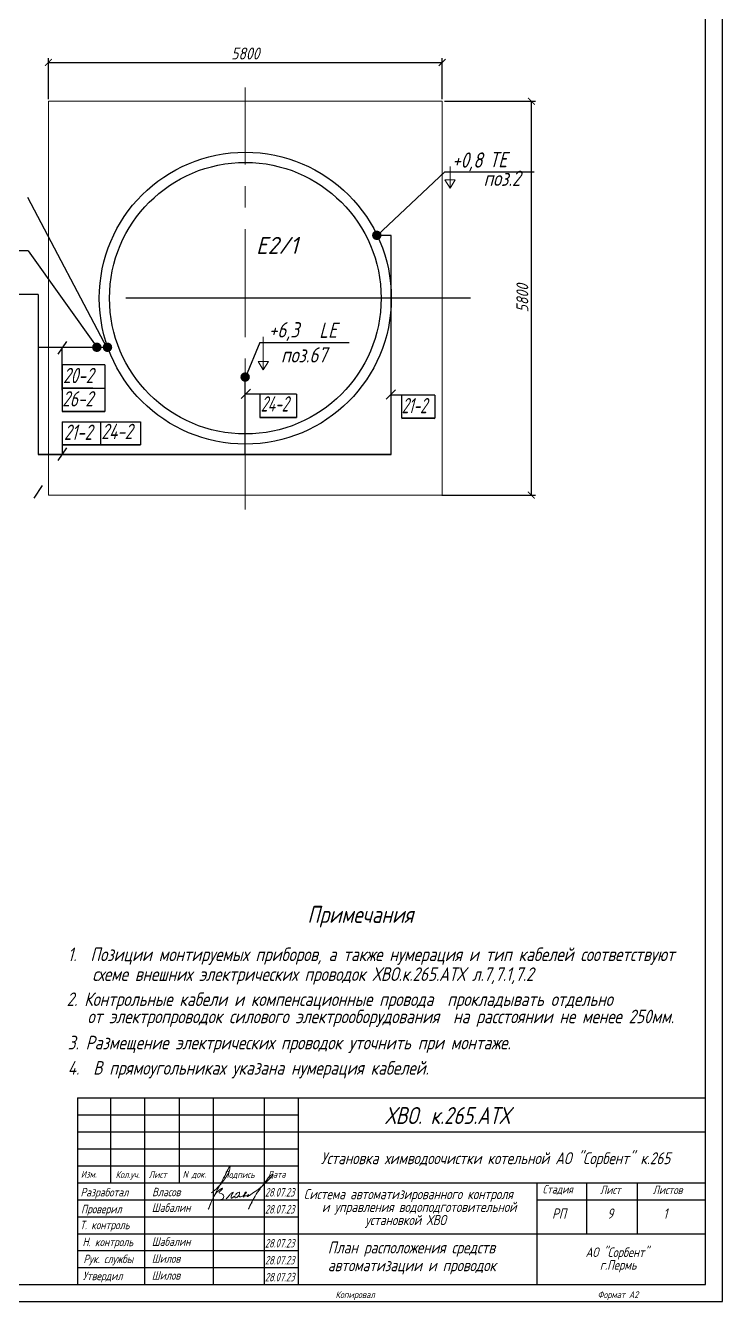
# Model space of a CAD drawing. Header units: millimetres. Extents: x 409 to 1826, y -2285 to 789.
# Drawn here: x 1254.7 to 1460, y -477.5 to -101.7 of the extents above; entities that cross this region are included whole.
import ezdxf

# ---------------------------------------------------------------- set-up
doc = ezdxf.new("R2010")
doc.units = ezdxf.units.MM
doc.linetypes.add('HIDDEN', pattern=[0.375, 0.25, -0.125])
doc.linetypes.add('осевая', pattern=[50.8, 31.75, -6.35, 6.35, -6.35])
for name, color, linetype, lineweight in [('1-основная-05', 2, 'Continuous', 50), ('1-основная-050 ж', 2, 'Continuous', 50), ('7-тонкая-текст.-02', 4, 'Continuous', 30), ('7-тонкая.текст-02', 4, 'Continuous', 30), ('_0', 7, 'Continuous', 0), ('MAIN', 7, 'Continuous', 50), ('Архитек.-025', 140, 'Continuous', 25), ('Общ_Осевая', 1, 'осевая', 15), ('Текст', 7, 'Continuous', 50), ('Тонкая - 018', 254, 'Continuous', 18), ('Тонкая - 020', 141, 'Continuous', 20)]:
    doc.layers.add(name, color=color, linetype=linetype, lineweight=lineweight)
doc.layers.add('проводка', color=184, linetype='Continuous')
doc.styles.add('2-3.5', font='simplex.shx', dxfattribs={"width": 0.8, "oblique": 15, "height": 3.5})
doc.styles.add('2н', font='simplex.shx', dxfattribs={"width": 0.8, "oblique": 15, "height": 3.5})
doc.styles.add('5н', font='simplex.shx', dxfattribs={"width": 0.9, "oblique": 15, "height": 5})
doc.styles.add('ADRF1', font='GOST_A.TTF', dxfattribs={"height": 2.5})
doc.styles.add('GOST тип А', font='GOST_A.TTF', dxfattribs={"oblique": 15})
doc.styles.get("Standard").update_dxf_attribs({"font": 'GOST_A.TTF', "oblique": 15})
doc.styles.add('АСУТП', font='GOST_A.TTF', dxfattribs={"oblique": 15})
doc.dimstyles.new('Засечки-50', dxfattribs={"dimtxt": 2.5, "dimasz": 2, "dimexe": 1.25, "dimexo": 0.625, "dimgap": 0.9, "dimtad": 1, "dimdec": 0, "dimlfac": 50, "dimtxsty": '2-3.5', "dimblk": 'ARCHTICK', "dimcen": 2.5, "dimadec": 0, "dimazin": 0, "dimtfac": 1, "dimtdec": 0, "dimtmove": 0, "dimatfit": 3, "dimldrblk": 'DOTSMALL', "dimfxl": 1.25, "dimarcsym": 0})

# ---------------------------------------------------------------- blocks, each defined once
blk = doc.blocks.new('_ArchTick')
at = {"color": 0, "linetype": 'ByBlock', "const_width": 0.15}
blk.add_lwpolyline([(-0.5, -0.5), (0.5, 0.5)], dxfattribs=at)
blk = doc.blocks.new('*D131')
at = {"layer": 'Defpoints', "color": 0}
for p in [(1377.45, -112.55), (1261.45, -123.98), (1377.45, -123.98)]:
    blk.add_point(p, dxfattribs=at)
at = {"layer": 'Тонкая - 018', "color": 0, "lineweight": -2}
for p, q in [((1261.45, -123.35), (1261.45, -111.3)), ((1261.45, -112.55), (1377.45, -112.55)), ((1377.45, -123.35), (1377.45, -111.3))]:
    blk.add_line(p, q, dxfattribs=at)
at = {"layer": 'Тонкая - 018', "color": 0, "lineweight": -2, "xscale": 2, "yscale": 2, "zscale": 2, "rotation": 180}
blk.add_blockref('_ArchTick', (1261.45, -112.55), dxfattribs=at)
at = {"layer": 'Тонкая - 018', "color": 0, "lineweight": -2, "xscale": 2, "yscale": 2, "zscale": 2}
blk.add_blockref('_ArchTick', (1377.45, -112.55), dxfattribs=at)
at = {"layer": 'Тонкая - 018', "color": 0, "insert": (1319.45, -109.9), "char_height": 3.5, "attachment_point": 5, "style": '2н'}
blk.add_mtext('5800', dxfattribs=at)
blk = doc.blocks.new('_DotSmall')
at = {"color": 0, "linetype": 'ByBlock', "const_width": 0.5}
blk.add_lwpolyline([(-0.0625, 0, 1), (0.0625, 0, 1)], format="xyb", close=True, dxfattribs=at)
blk = doc.blocks.new('*D119')
at = {"layer": 'Defpoints', "color": 0}
for p in [(1377.45, -123.98), (1403.7, -123.98), (1376.76, -239.98)]:
    blk.add_point(p, dxfattribs=at)
at = {"layer": 'Тонкая - 018', "color": 0, "lineweight": -2}
for p, q in [((1378.07, -123.98), (1404.95, -123.98)), ((1403.7, -239.98), (1403.7, -123.98)), ((1377.38, -239.98), (1404.95, -239.98))]:
    blk.add_line(p, q, dxfattribs=at)
at = {"layer": 'Тонкая - 018', "color": 0, "lineweight": -2, "xscale": 2, "yscale": 2, "zscale": 2}
for p, rotation in [((1403.7, -123.98), 90), ((1403.7, -239.98), 270)]:
    blk.add_blockref('_ArchTick', p, dxfattribs=dict(at, rotation=rotation))
at = {"layer": 'Тонкая - 018', "color": 0, "insert": (1401.05, -181.98), "char_height": 3.5, "attachment_point": 5, "rotation": 90, "style": '2н'}
blk.add_mtext('5800', dxfattribs=at)
blk = doc.blocks.new('Власов')
at = {"layer": 'проводка', "lineweight": 18}
for points in [[(-0.58, 2.47), (1.27, 4.07), (2.73, 5.82), (3.82, 7.33), (4.64, 9.02), (4.84, 10.28), (4.04, 8.93), (3.16, 7.2), (1.39, 3.86), (0.52, 2.26), (-1.55, -2.37), (-0.72, -0.35), (0.34, 1.8), (1.73, 3.31), (2.62, 3.78), (2.31, 3.3), (1.91, 2.96), (1.61, 2.44), (2.21, 2.21), (2.85, 1.83), (2.99, 1.4), (2.77, 0.75), (2.36, 0.49), (2.18, 0.43), (2.07, 0.4), (1.98, 0.4)], [(3.73, 0.66), (4.37, 1.39), (4.91, 2.01), (5.22, 2.29), (5.78, 2.66), (5.59, 2.28), (5.16, 1.05), (5.19, 0.9), (5.7, 1.1), (6.25, 1.38), (6.27, 1.2), (6.3, 1.02), (7.02, 1.21), (7.63, 2.13), (7.63, 2.52), (6.76, 2.22), (6.42, 1.7)]]:
    blk.add_spline(points, degree=3, dxfattribs=at)
for points, knots in [([(9.73, 1.6), (9.73, 1.6), (10.28, 1.61), (10.33, 1.73), (10.3, 1.95), (10.1, 1.88), (9.94, 1.44), (9.82, 1.2), (10.65, 1.75), (14.06, 4.01), (14.83, 4.98), (18.2, 8.2), (16.58, 7.61), (15.42, 5.89), (12.84, 2.54), (12.14, 1.35), (11.17, -0.37), (10.2, -2.51), (10.72, -1.41), (10.96, -1), (11.17, -0.6), (11.31, -0.38), (11.4, -0.29)], [5.202172, 5.202172, 5.202172, 5.202172, 5.207482, 5.981017, 6.074049, 6.477149, 7.534813, 8.416864, 10.873297, 16.080912, 19.105162, 21.731982, 23.469351, 25.755203, 29.311429, 34.513333, 38.416271, 38.862024, 39.053994, 43.961574, 49.897464, 51.239132, 51.239132, 51.239132, 51.239132]), ([(7.53, 1.66), (7.5, 1.54), (7.54, 1.28), (8.01, 1.24), (8.83, 1.57), (9.1, 2.08), (9.9, 2.69), (9.43, 2.64), (9.3, 2.52), (9.14, 2.21), (9.04, 1.25), (8.71, 1.13), (8.92, 1.39), (9.3, 1.54), (9.6, 1.6)], [0, 0, 0, 0, 0.614094, 1.118723, 1.807789, 3.045572, 4.744461, 5.191863, 5.576495, 6.389957, 8.441618, 9.345517, 10.182193, 10.758393, 10.758393, 10.758393, 10.758393])]:
    blk.add_open_spline(points, degree=3, knots=knots, dxfattribs=at)

msp = doc.modelspace()

# ---------------------------------------------------------------- hatches: boundary and pattern name
for points in [[(1356.771, -163.458, 1), (1359.571, -163.458, 1)], [(1357.498, -163.479, 1), (1358.898, -163.479, 1)], [(1274.303, -196.437, 1), (1277.103, -196.437, 1)], [(1277.439, -196.437, 1), (1280.239, -196.437, 1)], [(1276.841, -196.5, -1), (1275.441, -196.5, -1)], [(1278.243, -196.479, 1), (1279.643, -196.479, 1)], [(1317.996, -205.208, 1), (1320.796, -205.208, 1)], [(1318.748, -205.229, 1), (1320.148, -205.229, 1)]]:
    msp.add_hatch(color=256).paths.add_polyline_path(points)

# ---------------------------------------------------------------- linework, layer by layer
for p, q in [((1378.167, -144.75), (1358.275, -163.5)), ((1378.167, -144.75), (1404.5, -144.75)), ((1255.25, -152.25), (1278.75, -196.75)), ((1362.448, -163.5), (1362.448, -163.5)), ((1255.5, -168), (1233.5, -168)), ((1255.5, -168), (1276, -196.75)), ((1385.796, -181.979), (1284.25, -181.979)), ((1266.75, -194.75), (1264.25, -198.5)), ((1323.75, -195), (1319.5, -205.25)), ((1323.75, -195), (1350.083, -195)), ((1265.5, -209.103), (1265.5, -196.729)), ((1278.033, -201.647), (1265.5, -201.647)), ((1265.5, -208.5), (1278.033, -208.5)), ((1321, -208.75), (1318.25, -211.5)), ((1323.75, -210.25), (1319.445, -210.25)), ((1334.533, -210.25), (1323.75, -210.25)), ((1363.698, -209), (1360.948, -211.75)), ((1365.5, -210.5), (1362.198, -210.5)), ((1365.5, -217.353), (1365.5, -210.5)), ((1375.283, -210.5), (1365.5, -210.5)), ((1265.5, -218.354), (1288.566, -218.354)), ((1284.75, -228), (1258.403, -228)), ((1362.448, -228), (1258.403, -228)), ((1362.448, -228), (1258.403, -228)), ((1266.75, -226.021), (1264.25, -229.771)), ((1259.653, -237.125), (1257.153, -240.875))]:
    msp.add_line(p, q)
at = {"lineweight": 30}
for p, q in [((1362.448, -163.5), (1358.156, -163.5)), ((1362.448, -181.979), (1362.448, -163.5)), ((1362.448, -228), (1362.448, -181.979)), ((1278.943, -196.479), (1258.403, -196.479)), ((1319.445, -228), (1319.445, -205.381)), ((1258.403, -228), (1362.448, -228))]:
    msp.add_line(p, q, dxfattribs=at)
at = {"ltscale": 0.8}
for p, q in [((1265.5, -201.647), (1265.5, -201.647)), ((1265.5, -201.647), (1265.5, -208.5)), ((1265.5, -201.647), (1265.5, -208.5)), ((1265.5, -201.647), (1265.5, -201.647)), ((1265.5, -201.647), (1265.5, -208.5)), ((1274.533, -201.647), (1274.533, -201.647)), ((1278.033, -201.647), (1278.033, -208.5)), ((1265.5, -208.5), (1265.5, -208.5)), ((1265.5, -208.5), (1265.5, -215.353)), ((1265.5, -208.5), (1274.533, -208.5)), ((1274.533, -208.5), (1265.5, -208.5)), ((1265.5, -208.5), (1274.533, -208.5)), ((1265.5, -208.5), (1278.033, -208.5)), ((1265.5, -208.5), (1265.5, -208.5)), ((1265.5, -208.5), (1265.5, -208.5)), ((1265.5, -208.5), (1265.5, -208.5)), ((1265.5, -208.72), (1265.5, -208.72)), ((1274.533, -208.5), (1274.533, -208.5)), ((1278.033, -208.5), (1278.033, -208.5)), ((1278.033, -208.5), (1278.033, -215.353)), ((1278.033, -208.5), (1278.033, -215.353)), ((1278.033, -208.5), (1278.033, -208.5)), ((1278.033, -208.5), (1278.033, -215.353)), ((1323.75, -210.25), (1323.75, -210.25)), ((1323.75, -210.25), (1323.75, -217.103)), ((1323.75, -210.25), (1323.75, -217.103)), ((1323.75, -210.25), (1323.75, -210.25)), ((1323.75, -210.25), (1323.75, -217.103)), ((1334.533, -210.25), (1334.533, -217.103)), ((1334.533, -210.25), (1334.533, -210.25)), ((1334.533, -210.25), (1334.533, -217.103)), ((1365.5, -210.5), (1365.5, -210.5)), ((1375.283, -210.5), (1375.283, -210.5)), ((1375.283, -210.5), (1375.283, -217.353)), ((1375.283, -210.5), (1375.283, -217.353)), ((1375.283, -210.5), (1375.283, -210.5)), ((1375.283, -210.5), (1375.283, -217.353)), ((1265.5, -215.353), (1278.033, -215.353)), ((1278.033, -215.353), (1265.5, -215.353)), ((1265.5, -215.353), (1278.033, -215.353)), ((1265.5, -215.353), (1278.033, -215.353)), ((1265.5, -215.353), (1265.5, -215.353)), ((1265.5, -215.353), (1265.5, -215.353)), ((1265.5, -215.574), (1265.5, -215.574)), ((1278.033, -215.353), (1278.033, -215.353)), ((1278.033, -215.353), (1278.033, -215.353)), ((1278.033, -215.353), (1278.033, -215.353)), ((1278.033, -215.574), (1278.033, -215.574)), ((1323.75, -217.103), (1334.533, -217.103)), ((1334.533, -217.103), (1323.75, -217.103)), ((1323.75, -217.103), (1334.533, -217.103)), ((1323.75, -217.103), (1334.533, -217.103)), ((1323.75, -217.103), (1323.75, -217.103)), ((1323.75, -217.103), (1323.75, -217.103)), ((1323.75, -217.103), (1323.75, -217.103)), ((1323.75, -217.324), (1323.75, -217.324)), ((1334.533, -217.103), (1334.533, -217.103)), ((1365.5, -217.353), (1375.283, -217.353)), ((1375.283, -217.353), (1365.5, -217.353)), ((1365.5, -217.353), (1375.283, -217.353)), ((1365.5, -217.353), (1375.283, -217.353)), ((1365.5, -217.353), (1365.5, -217.353)), ((1365.5, -217.353), (1365.5, -217.353)), ((1365.5, -217.574), (1365.5, -217.574)), ((1375.283, -217.353), (1375.283, -217.353)), ((1375.283, -217.353), (1375.283, -217.353)), ((1375.283, -217.353), (1375.283, -217.353)), ((1375.283, -217.574), (1375.283, -217.574)), ((1265.5, -218.354), (1265.5, -228)), ((1265.5, -218.354), (1265.5, -218.354)), ((1276.783, -218.354), (1276.783, -218.354)), ((1276.783, -218.354), (1276.783, -225.207)), ((1276.783, -218.354), (1276.783, -225.207)), ((1276.783, -218.354), (1276.783, -218.354)), ((1276.783, -218.354), (1276.783, -225.207)), ((1288.566, -218.354), (1288.566, -225.207)), ((1288.566, -218.354), (1288.566, -218.354)), ((1288.566, -218.354), (1288.566, -225.207)), ((1265.5, -225.207), (1276.783, -225.207)), ((1276.783, -225.207), (1265.5, -225.207)), ((1265.5, -225.207), (1276.783, -225.207)), ((1265.5, -225.207), (1276.783, -225.207)), ((1265.5, -225.207), (1265.5, -225.207)), ((1265.5, -225.207), (1265.5, -225.207)), ((1276.783, -225.207), (1288.566, -225.207)), ((1288.566, -225.207), (1276.783, -225.207)), ((1276.783, -225.207), (1288.566, -225.207)), ((1276.783, -225.207), (1288.566, -225.207)), ((1276.783, -225.207), (1276.783, -225.207)), ((1276.783, -225.207), (1276.783, -225.207)), ((1276.783, -225.207), (1276.783, -225.207)), ((1288.566, -225.207), (1288.566, -225.207))]:
    msp.add_line(p, q, dxfattribs=at)
at = {"color": 0, "linetype": 'ByBlock', "lineweight": 30}
for p, q in [((1270, -417.53), (1270, -472.484)), ((1405.377, -472.484), (1405.377, -442.53)), ((1420, -457.53), (1420, -442.53)), ((1435, -457.53), (1435, -442.53)), ((1405.377, -447.53), (1455, -447.53))]:
    msp.add_line(p, q, dxfattribs=at)
at = {"color": 0, "linetype": 'Continuous', "lineweight": 30}
for p, q in [((1270, -417.53), (1455, -417.53)), ((1279.75, -417.53), (1279.75, -442.53)), ((1289.75, -417.53), (1289.75, -472.53)), ((1300, -417.53), (1300, -442.53)), ((1310, -417.53), (1310, -472.53)), ((1325, -417.53), (1325, -472.53)), ((1335, -417.53), (1335, -472.53)), ((1335, -427.53), (1455, -427.53)), ((1270, -437.53), (1335, -437.53)), ((1270, -442.53), (1455, -442.53)), ((1335, -457.53), (1455, -457.53))]:
    msp.add_line(p, q, dxfattribs=at)
at = {"color": 0, "linetype": 'Continuous'}
for p, q in [((1270, -422.53), (1335, -422.53)), ((1270, -427.53), (1335, -427.53)), ((1270, -432.53), (1335, -432.53)), ((1270, -447.53), (1335, -447.53)), ((1270, -452.53), (1335, -452.53)), ((1270, -452.53), (1335, -452.53)), ((1270, -457.53), (1335, -457.53)), ((1270, -462.53), (1335, -462.53)), ((1270, -467.53), (1335, -467.53))]:
    msp.add_line(p, q, dxfattribs=at)
at = {"layer": '1-основная-05', "color": 7, "lineweight": 30}
msp.add_lwpolyline([(429, -472.5), (1455, -472.5), (1455, 111.5), (429, 111.5)], close=True, dxfattribs=at)
at = {"layer": '1-основная-050 ж', "color": 7, "lineweight": 30, "ltscale": 0.5}
for p, q in [((1212.929, -180.778), (1258.403, -180.778)), ((1258.403, -180.869), (1258.403, -214.394)), ((1258.403, -209.468), (1258.403, -228))]:
    msp.add_line(p, q, dxfattribs=at)
at = {"layer": '_0', "ltscale": 0.8}
for p, q in [((1379.75, -143.157), (1379.75, -147.149)), ((1378.203, -147.149), (1379.75, -147.149)), ((1378.203, -147.149), (1379.75, -149.593)), ((1379.75, -147.149), (1381.297, -147.149)), ((1381.297, -147.149), (1379.75, -147.149)), ((1379.75, -147.149), (1379.75, -149.593)), ((1381.297, -147.149), (1379.75, -149.593)), ((1324.75, -193.407), (1324.75, -200.649)), ((1323.203, -200.649), (1324.75, -200.649)), ((1323.203, -200.649), (1324.75, -203.093)), ((1326.297, -200.649), (1324.75, -200.649)), ((1324.75, -200.649), (1324.75, -203.093)), ((1326.297, -200.649), (1324.75, -203.093))]:
    msp.add_line(p, q, dxfattribs=at)
at = {"layer": 'Архитек.-025', "color": 7, "lineweight": 30}
msp.add_lwpolyline([(409, -477.5), (1460, -477.5), (1460, 116.5), (409, 116.5)], close=True, dxfattribs=at)
at = {"layer": 'Архитек.-025', "color": 7}
for centre, radius in [((1319.445, -181.979), 43.003), ((1319.455, -181.979), 40)]:
    msp.add_circle(centre, radius, dxfattribs=at)
at = {"layer": 'Общ_Осевая', "color": 7}
msp.add_line((1319.445, -244.211), (1319.445, -119.949), dxfattribs=at)
at = {"layer": 'Тонкая - 020', "color": 7, "ltscale": 0.3}
msp.add_lwpolyline([(1261.445, -239.979), (1377.445, -239.979), (1377.445, -123.979), (1261.445, -123.979)], close=True, dxfattribs=at)

# ---------------------------------------------------------------- block references
at = {"color": 0, "lineweight": 15}
msp.add_blockref('Власов', (1310.104, -447.934, -10), dxfattribs=at)

# ---------------------------------------------------------------- texts
at = {"color": 7, "linetype": 'HIDDEN', "oblique": 15}
for s, p in [('2. Контрольные кабели и компенсационные провода  прокладывать отдельно', (1266.796, -390.468)), ('   от электропроводок силового электрооборудования  на расстоянии не менее 250мм.', (1266.796, -395.543))]:
    msp.add_text(s, height=4, dxfattribs=at).set_placement(p)
at = {"color": 7, "linetype": 'Continuous', "oblique": 15}
for s, height, p in [('ХВО. к.265.АТХ', 5, (1360.616, -425.232)), ('Установка химводоочистки котельной АО "Сорбент" к.265', 3.5, (1341.69, -437.06)), ('Система автоматизированного контроля', 3, (1336.688, -447.369)), ('и управления водоподготовительной', 3, (1342.022, -451.141)), ('установкой ХВО', 3, (1354.775, -455.016))]:
    msp.add_text(s, height=height, dxfattribs=at).set_placement(p)
at = {"color": 0, "linetype": 'Continuous', "oblique": 15}
for s, height, style, p in [('Изм.', 2, 'GOST тип А', (1271, -441.03)), ('N док.', 2, 'GOST тип А', (1301, -441.03)), ('Дата', 2, 'GOST тип А', (1326, -441.03)), ('Разработал', 2.5, 'GOST тип А', (1270.911, -446.564)), ('Власов', 2.5, 'GOST тип А', (1291.998, -446.512)), ('Проверил', 2.5, 'GOST тип А', (1271.066, -451.53)), ('Шабалин', 2.5, 'GOST тип А', (1291.898, -451.124)), ('Т. контроль', 2.5, 'GOST тип А', (1270.755, -456.219)), ('Н. контроль', 2.5, 'GOST тип А', (1271.477, -461.219)), ('Шабалин', 2.5, 'GOST тип А', (1291.898, -461.124)), ('Рук. службы', 2.5, 'GOST тип А', (1271.755, -466.219)), ('Шилов', 2.5, 'АСУТП', (1291.898, -466.108)), ('г.Пермь', 2.8, 'GOST тип А', (1423.886, -468.149)), ('Утвердил', 2.5, 'GOST тип А', (1271.559, -471.225)), ('Шилов', 2.5, 'GOST тип А', (1291.898, -471.078))]:
    msp.add_text(s, height=height, dxfattribs=dict(at, style=style)).set_placement(p)
at = {"color": 7, "style": 'GOST тип А', "oblique": 15}
for s, p in [('Кол.уч.', (1281.25, -441.126)), ('Лист', (1291.008, -441.126)), ('Подпись', (1313, -441.126))]:
    msp.add_text(s, height=2, dxfattribs=at).set_placement(p)
at = {"color": 7, "linetype": 'Continuous', "oblique": 15}
for s, height, style, p in [('Стадия', 2.5, 'GOST тип А', (1407, -445.694)), ('Лист', 2.5, 'GOST тип А', (1423.934, -445.881)), ('Листов ', 2.5, 'GOST тип А', (1439.447, -445.881)), ('АО "Сорбент"', 2.8, 'GOST тип А', (1419.65, -464.396)), ('Копировал', 2, 'ADRF1', (1346, -476.5)), ('Формат A2', 2, 'ADRF1', (1423.202, -476.5))]:
    msp.add_text(s, height=height, dxfattribs=dict(at, style=style)).set_placement(p)
at = {"color": 0, "linetype": 'Continuous', "style": 'АСУТП', "oblique": 15, "width": 0.9}
for p in [(1325.216, -446.6), (1325.216, -451.6), (1325.216, -461.6), (1325.216, -466.6), (1325.216, -471.57)]:
    msp.add_text('28.07.23', height=2.5, dxfattribs=at).set_placement(p)
at = {"layer": '7-тонкая-текст.-02', "color": 7, "ltscale": 0.5, "style": 'GOST тип А', "oblique": 15}
for s, p in [('ТE', (1391.373, -143.414)), ('поз.2', (1389.623, -148.914)), ('LE', (1341.206, -193.664)), ('поз.67', (1329.956, -200.914))]:
    msp.add_text(s, height=4.5, dxfattribs=at).set_placement(p)
at = {"layer": '7-тонкая-текст.-02', "color": 7, "oblique": 15}
for s, height, p in [('                                    Примечания', 5, (1245.421, -365.993)), ('1.  Позиции монтируемых приборов, а также нумерация и тип кабелей соответствуют', 4, (1267.149, -377.252)), ('    схеме внешних электрических проводок ХВО.к.265.АТХ л.7,7.1,7.2', 4, (1266.192, -383.085)), ('3. Размещение электрических проводок уточнить при монтаже.', 4, (1267.149, -403.25)), ('4.  В прямоугольниках указана нумерация кабелей.', 4, (1267.149, -410.691))]:
    msp.add_text(s, height=height, dxfattribs=at).set_placement(p)
at = {"layer": '7-тонкая.текст-02', "color": 7, "oblique": 15}
for s, p in [('+0,8', (1380.38, -143.539)), ('+6,3', (1326.38, -193.539))]:
    msp.add_text(s, height=4.5, dxfattribs=at).set_placement(p)
for s, width, p in [('20-2', 0.9, (1265.753, -207.008)), ('26-2', 0.9, (1265.503, -213.861)), ('24-2', 0.8, (1324.003, -215.361)), ('21-2', 0.8, (1365.503, -215.861)), ('21-2', 0.9, (1266.003, -223.715)), ('24-2', 0.9, (1277.036, -223.465))]:
    msp.add_text(s, height=4.5, dxfattribs=dict(at, width=width)).set_placement(p)
at = {"layer": 'MAIN', "color": 7, "linetype": 'Continuous', "lineweight": -3, "style": 'GOST тип А', "oblique": 15}
for s, p in [('План расположения средств ', (1343.76, -463.34)), ('автоматизации и проводок', (1343.76, -468.59))]:
    msp.add_text(s, height=3.5, dxfattribs=at).set_placement(p)
at = {"layer": 'Архитек.-025', "color": 7, "style": '5н', "oblique": 15, "width": 0.9}
msp.add_text('Е2/1', height=5, dxfattribs=at).set_placement((1322.602, -168.92))
at = {"layer": 'Текст', "color": 7, "lineweight": -3, "style": 'GOST тип А', "oblique": 15}
for s, p in [('РП', (1409.801, -453.105, 10)), ('9', (1426.051, -453.105, 10)), ('1', (1442.551, -453.105, 10))]:
    msp.add_text(s, height=3, dxfattribs=at).set_placement(p)

# ---------------------------------------------------------------- dimensions: what is measured, and where the dimension line sits
at = {"layer": 'Тонкая - 018', "color": 7}
dim = msp.add_linear_dim(base=(1377.445, -112.549), p1=(1261.445, -123.979), p2=(1377.445, -123.979), dimstyle='Засечки-50', override={"dimtxsty": '2н'}, dxfattribs=at)
dim.commit()
dim.dimension.update_dxf_attribs({"geometry": '*D131', "text_midpoint": (1319.445, -109.899)})
dim = msp.add_linear_dim(base=(1403.7, -123.979), p1=(1376.759, -239.979), p2=(1377.445, -123.979), angle=90, dimstyle='Засечки-50', override={"dimtxsty": '2н'}, dxfattribs=at)
dim.commit()
dim.dimension.update_dxf_attribs({"geometry": '*D119', "text_midpoint": (1401.05, -181.979)})

doc.saveas('drawing.dxf')
